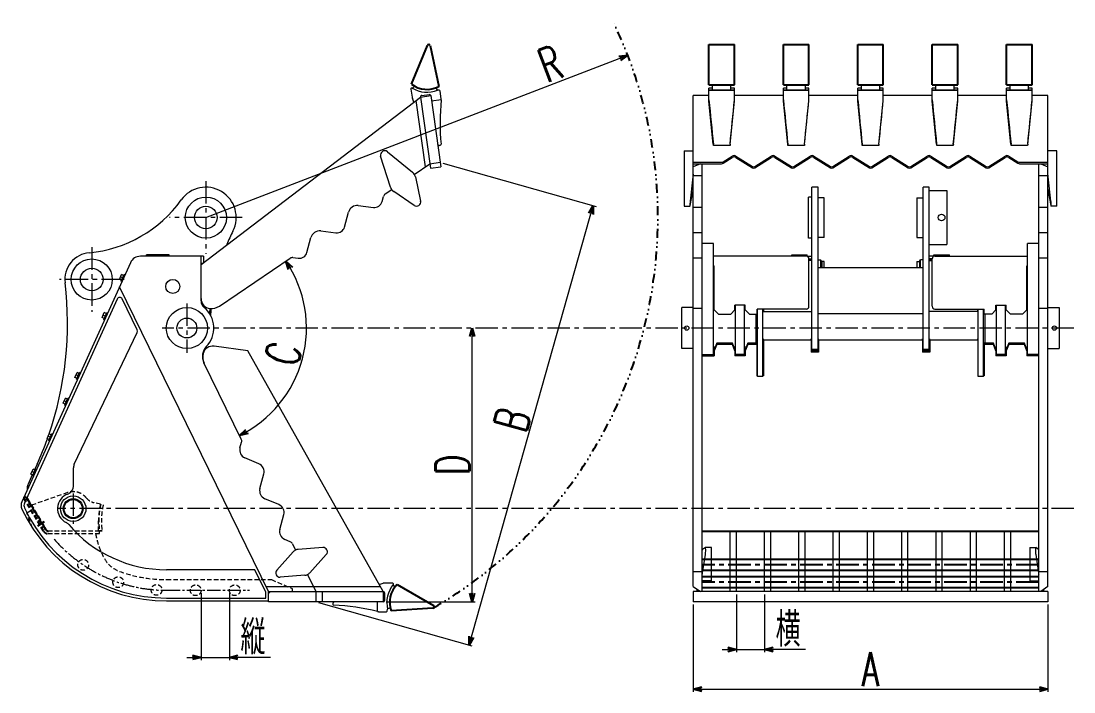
# Model space of a CAD drawing. Header units: millimetres. Extents: x -1779 to 6302, y -1157 to 1211.
# Drawn here: x 2588 to 6302, y -1157 to 1211 of the extents above; entities that cross this region are included whole.
import ezdxf

# ---------------------------------------------------------------- set-up
doc = ezdxf.new("R2010")
doc.units = ezdxf.units.MM
doc.header["$LTSCALE"] = 2.5
for name, pattern in [('CENTER', [50.8, 31.75, -6.35, 6.35, -6.35]), ('CENTER2', [28.575, 19.05, -3.175, 3.175, -3.175]), ('DASHED2', [9.525, 6.35, -3.175]), ('DIVIDE', [31.75, 12.7, -6.35, 0, -6.35, 0, -6.35])]:
    doc.linetypes.add(name, pattern=pattern)
doc.layers.add('EXCEPT', color=7, linetype='Continuous')
doc.styles.add('dcStyle0', font='txt.shx', dxfattribs={"width": 0.666667, "bigfont": 'bigfont'})
doc.dimstyles.new('dc_Ang01', dxfattribs={"dimtxt": 120, "dimasz": 30.000019, "dimexe": 10, "dimexo": 10, "dimgap": 10.000001, "dimtad": 3, "dimdec": 1, "dimdsep": 46, "dimtxsty": 'dcStyle0', "dimblk1": 'OPEN30', "dimblk2": 'OPEN30', "dimsah": 1, "dimcen": 0.09, "dimclrd": 3, "dimclre": 7, "dimclrt": 3, "dimadec": 0, "dimazin": 2, "dimtfac": 1, "dimtdec": 4, "dimtmove": 0, "dimatfit": 3, "dimfxl": 1, "dimarcsym": 1})
doc.dimstyles.new('dc_Radial05', dxfattribs={"dimtxt": 120, "dimasz": 30.000019, "dimexe": 10, "dimexo": 10, "dimgap": 10, "dimtad": 3, "dimdec": 1, "dimdsep": 46, "dimtxsty": 'dcStyle0', "dimblk1": 'OPEN30', "dimblk2": 'OPEN30', "dimsah": 1, "dimcen": 0.09, "dimclrd": 3, "dimclre": 3, "dimclrt": 3, "dimadec": 0, "dimazin": 2, "dimtfac": 1, "dimtdec": 4, "dimtmove": 0, "dimatfit": 0, "dimfxl": 1, "dimarcsym": 1})
doc.dimstyles.new('dc_Rotated', dxfattribs={"dimtxt": 120, "dimasz": 30.000019, "dimexe": 10, "dimexo": 10, "dimgap": 10, "dimtad": 3, "dimdec": 1, "dimdsep": 46, "dimtxsty": 'dcStyle0', "dimblk1": 'OPEN30', "dimblk2": 'OPEN30', "dimsah": 1, "dimcen": 0.09, "dimclrd": 3, "dimclre": 3, "dimclrt": 3, "dimadec": 0, "dimazin": 2, "dimtfac": 1, "dimtdec": 4, "dimtmove": 0, "dimatfit": 3, "dimfxl": 1, "dimarcsym": 1})
doc.dimstyles.new('dc_Rotated_F3', dxfattribs={"dimtxt": 120, "dimasz": 30.000019, "dimexe": 10, "dimexo": 10, "dimgap": 10, "dimtad": 3, "dimdec": 1, "dimdsep": 46, "dimtxsty": 'dcStyle0', "dimblk1": 'OPEN30', "dimblk2": 'OPEN30', "dimsah": 1, "dimcen": 0.09, "dimse2": 1, "dimclrd": 3, "dimclre": 3, "dimclrt": 3, "dimadec": 0, "dimazin": 2, "dimtfac": 1, "dimtdec": 4, "dimtmove": 0, "dimatfit": 3, "dimfxl": 1, "dimarcsym": 1})

# ---------------------------------------------------------------- blocks, each defined once
blk = doc.blocks.new('_Open30')
at = {"color": 0, "linetype": 'ByBlock', "lineweight": -2}
for p, q in [((-1, 0.267949), (0, 0)), ((0, 0), (-1, -0.267949)), ((0, 0), (-1, 0))]:
    blk.add_line(p, q, dxfattribs=at)
blk = doc.blocks.new('*D6')
at = {"layer": 'EXCEPT', "color": 3, "linetype": 'Continuous', "lineweight": 13}
blk.add_arc((3172.5, 127.1), 421.9, 296.0701, 34.0701, dxfattribs=at)
at = {"layer": 'EXCEPT', "color": 3, "xscale": 30.00002807615286, "yscale": 29.99989368223643}
for p, rotation in [((3522, 363.4), 122.0330090876655), ((3357.9, -251.9), 208.1071260249898)]:
    blk.add_blockref('_Open30', p, dxfattribs=dict(at, rotation=rotation))
at = {"layer": 'EXCEPT', "color": 3, "insert": (3570.5, 21), "char_height": 120, "attachment_point": 8, "rotation": 75.0701, "style": 'dcStyle0'}
blk.add_mtext('\\T1.00;C', dxfattribs=at)
blk = doc.blocks.new('*D7')
at = {"layer": 'EXCEPT', "color": 3, "linetype": 'Continuous', "lineweight": 13}
for p, q in [((4179.1, -838.9), (4179.1, 127.1)), ((3875.1, -838.9), (4189.1, -838.9))]:
    blk.add_line(p, q, dxfattribs=at)
at = {"layer": 'EXCEPT', "color": 3, "xscale": 30.00002807615286, "yscale": 29.99989368223643}
for p, rotation in [((4179.1, 127.1), 90), ((4179.1, -838.9), 270)]:
    blk.add_blockref('_Open30', p, dxfattribs=dict(at, rotation=rotation))
at = {"layer": 'EXCEPT', "color": 3, "insert": (4169.1, -355.9), "char_height": 120, "attachment_point": 8, "rotation": 90, "style": 'dcStyle0'}
blk.add_mtext('\\T1.00;D', dxfattribs=at)
blk = doc.blocks.new('*D8')
at = {"layer": 'EXCEPT', "color": 3, "linetype": 'Continuous', "lineweight": 13}
for p, q in [((4075.4, 709.4), (4615.9, 556.6)), ((4168, -991.7), (4606.3, 559.4)), ((3637.1, -841.6), (4177.7, -994.4))]:
    blk.add_line(p, q, dxfattribs=at)
at = {"layer": 'EXCEPT', "color": 3, "xscale": 30.00002807615286, "yscale": 29.99989368223643}
for p, rotation in [((4606.3, 559.4), 74.22111519368946), ((4168, -991.7), 254.2211151936895)]:
    blk.add_blockref('_Open30', p, dxfattribs=dict(at, rotation=rotation))
at = {"layer": 'EXCEPT', "color": 3, "insert": (4377.5, -213.4), "char_height": 120, "attachment_point": 8, "rotation": 74.2211, "style": 'dcStyle0'}
blk.add_mtext('\\T1.00;B', dxfattribs=at)
blk = doc.blocks.new('*D9')
at = {"layer": 'EXCEPT', "color": 3, "linetype": 'Continuous', "lineweight": 13}
blk.add_line((3239.5, 517.1), (4727.6, 1089.6), dxfattribs=at)
at = {"layer": 'EXCEPT', "color": 3, "xscale": 30.00002807615286, "yscale": 29.99989368223643, "rotation": 21.04212923598236}
blk.add_blockref('_Open30', (4727.6, 1089.6), dxfattribs=at)
at = {"layer": 'EXCEPT', "color": 3, "insert": (4510.1, 1016.6), "char_height": 120, "attachment_point": 9, "rotation": 21.0421, "style": 'dcStyle0'}
blk.add_mtext('\\T1.00;R', dxfattribs=at)
blk = doc.blocks.new('*D10')
at = {"layer": 'EXCEPT', "color": 3, "linetype": 'Continuous', "lineweight": 13}
for p, q in [((4958.8, -848.9), (4958.8, -1157.3)), ((6209.8, -848.9), (6209.8, -1157.3)), ((4958.8, -1147.3), (6209.8, -1147.3))]:
    blk.add_line(p, q, dxfattribs=at)
at = {"layer": 'EXCEPT', "color": 3, "xscale": 30.00002807615286, "yscale": 29.99989368223643}
for p, rotation in [((4958.8, -1147.3), 180), ((6209.8, -1147.3), 360)]:
    blk.add_blockref('_Open30', p, dxfattribs=dict(at, rotation=rotation))
at = {"layer": 'EXCEPT', "color": 3, "insert": (5584.3, -1137.3), "char_height": 120, "attachment_point": 8, "style": 'dcStyle0'}
blk.add_mtext('\\T1.00;A', dxfattribs=at)
blk = doc.blocks.new('DC_IMAGEDIMGROUP_1')
at = {"layer": 'EXCEPT', "color": 3, "linetype": 'Continuous', "lineweight": 13}
for p, q in [((3222.6, -808.4), (3222.6, -1045.2)), ((3322.6, -808.4), (3322.6, -1045.2)), ((3172.6, -1035.2), (3222.6, -1035.2)), ((3222.6, -1035.2), (3322.6, -1035.2)), ((3467.6, -1035.2), (3322.6, -1035.2))]:
    blk.add_line(p, q, dxfattribs=at)
at = {"layer": 'EXCEPT', "color": 3, "xscale": 30.00002807615286, "yscale": 29.99989368223643}
for p, rotation in [((3222.6, -1035.2), 360), ((3322.6, -1035.2), 180)]:
    blk.add_blockref('_Open30', p, dxfattribs=dict(at, rotation=rotation))
at = {"layer": 'EXCEPT', "color": 3, "insert": (3361.6, -1025.2), "char_height": 120, "attachment_point": 7, "style": 'dcStyle0'}
blk.add_mtext('\\T1.00;縦', dxfattribs=at)
blk = doc.blocks.new('*D12')
at = {"layer": 'EXCEPT', "color": 3, "linetype": 'Continuous', "lineweight": 13}
for p, q in [((5111.3, -812.9), (5111.3, -1017.4)), ((5210.3, -812.9), (5210.3, -1017.4)), ((5061.3, -1007.4), (5111.3, -1007.4)), ((5111.3, -1007.4), (5210.3, -1007.4)), ((5355.3, -1007.4), (5210.3, -1007.4))]:
    blk.add_line(p, q, dxfattribs=at)
at = {"layer": 'EXCEPT', "color": 3, "xscale": 30.00002807615286, "yscale": 29.99989368223643}
for p, rotation in [((5111.3, -1007.4), 360), ((5210.3, -1007.4), 180)]:
    blk.add_blockref('_Open30', p, dxfattribs=dict(at, rotation=rotation))
at = {"layer": 'EXCEPT', "color": 3, "insert": (5249.3, -997.4), "char_height": 120, "attachment_point": 7, "style": 'dcStyle0'}
blk.add_mtext('\\T1.00;横', dxfattribs=at)

msp = doc.modelspace()

# ---------------------------------------------------------------- linework, layer by layer
at = {"layer": 'EXCEPT', "color": 3, "linetype": 'Continuous', "lineweight": 25}
for p, q in [((3965.37, 987.52), (4020.76, 1124.72)), ((4030.29, 1123.89), (4060.95, 979.46)), ((5014.34, 1127.85), (5104.34, 1127.85)), ((5014.34, 986.03), (5014.34, 1127.85)), ((5104.34, 986.03), (5104.34, 1127.85)), ((5276.84, 1127.85), (5366.84, 1127.85)), ((5276.84, 986.03), (5276.84, 1127.85)), ((5366.84, 986.03), (5366.84, 1127.85)), ((5539.34, 1127.85), (5629.34, 1127.85)), ((5539.34, 986.03), (5539.34, 1127.85)), ((5629.34, 986.03), (5629.34, 1127.85)), ((5801.84, 1127.85), (5891.84, 1127.85)), ((5801.84, 986.03), (5801.84, 1127.85)), ((5891.84, 986.03), (5891.84, 1127.85)), ((6064.34, 1127.85), (6154.34, 1127.85)), ((6064.34, 986.03), (6064.34, 1127.85)), ((6154.34, 986.03), (6154.34, 1127.85)), ((5014.34, 986.03), (5104.34, 986.03)), ((5276.84, 986.03), (5366.84, 986.03)), ((5539.34, 986.03), (5629.34, 986.03)), ((5801.84, 986.03), (5891.84, 986.03)), ((6064.34, 986.03), (6154.34, 986.03)), ((4990.84, -589.52), (6177.84, -589.52)), ((6177.84, -689.56), (4990.84, -689.56)), ((4990.84, -727.56), (6177.84, -727.56)), ((3914.22, -777.83), (4042.37, -851.78)), ((6177.84, -751.01), (4990.84, -751.01)), ((4990.84, -789.01), (6177.84, -789.01)), ((4040.22, -861.1), (3892.93, -871.36))]:
    msp.add_line(p, q, dxfattribs=at)
at = {"layer": 'EXCEPT', "color": 3, "linetype": 'Continuous', "lineweight": 18}
for p, q in [((3962.78, 970.71), (3966.78, 942.2)), ((3967.51, 973.99), (3966, 974.12)), ((3973.86, 981.84), (3972.57, 978.64)), ((4052.26, 972.27), (4051.62, 975.28)), ((4063.07, 966.09), (4056.87, 966.6)), ((5014.34, 927.84), (5014.34, 974.13)), ((5026.84, 974.13), (5014.34, 974.13)), ((5026.84, 973.99), (5014.34, 973.99)), ((5014.34, 966.6), (5104.34, 966.6)), ((5104.34, 966.09), (5014.34, 966.09)), ((5026.84, 966.6), (5026.84, 986.03)), ((5091.84, 966.6), (5091.84, 986.03)), ((5104.34, 974.13), (5091.84, 974.13)), ((5104.34, 973.99), (5091.84, 973.99)), ((5104.34, 927.84), (5104.34, 974.13)), ((5276.84, 927.84), (5276.84, 974.13)), ((5289.34, 974.13), (5276.84, 974.13)), ((5289.34, 973.99), (5276.84, 973.99)), ((5276.84, 966.6), (5366.84, 966.6)), ((5366.84, 966.09), (5276.84, 966.09)), ((5289.34, 966.6), (5289.34, 986.03)), ((5354.34, 966.6), (5354.34, 986.03)), ((5366.84, 974.13), (5354.34, 974.13)), ((5366.84, 973.99), (5354.34, 973.99)), ((5366.84, 927.84), (5366.84, 974.13)), ((5539.34, 927.84), (5539.34, 974.13)), ((5551.84, 974.13), (5539.34, 974.13)), ((5551.84, 973.99), (5539.34, 973.99)), ((5539.34, 966.6), (5629.34, 966.6)), ((5629.34, 966.09), (5539.34, 966.09)), ((5551.84, 966.6), (5551.84, 986.03)), ((5616.84, 966.6), (5616.84, 986.03)), ((5629.34, 974.13), (5616.84, 974.13)), ((5629.34, 973.99), (5616.84, 973.99)), ((5629.34, 927.84), (5629.34, 974.13)), ((5801.84, 927.84), (5801.84, 974.13)), ((5814.34, 974.13), (5801.84, 974.13)), ((5814.34, 973.99), (5801.84, 973.99)), ((5801.84, 966.6), (5891.84, 966.6)), ((5891.84, 966.09), (5801.84, 966.09)), ((5814.34, 966.6), (5814.34, 986.03)), ((5879.34, 966.6), (5879.34, 986.03)), ((5891.84, 974.13), (5879.34, 974.13)), ((5891.84, 973.99), (5879.34, 973.99)), ((5891.84, 927.84), (5891.84, 974.13)), ((6064.34, 927.84), (6064.34, 974.13)), ((6076.84, 974.13), (6064.34, 974.13)), ((6076.84, 973.99), (6064.34, 973.99)), ((6064.34, 966.6), (6154.34, 966.6)), ((6154.34, 966.09), (6064.34, 966.09)), ((6076.84, 966.6), (6076.84, 986.03)), ((6141.84, 966.6), (6141.84, 986.03)), ((6154.34, 974.13), (6141.84, 974.13)), ((6154.34, 973.99), (6141.84, 973.99)), ((6154.34, 927.84), (6154.34, 974.13)), ((3222.5, 351.03), (3997.05, 942.4)), ((4013.98, 696.17), (3981.09, 930.21)), ((3997.05, 942.4), (4032.7, 947.41)), ((3997.05, 942.4), (4032.34, 691.33)), ((4001.31, 948.04), (4027.05, 951.66)), ((4032.7, 947.41), (4067.99, 696.34)), ((4069.68, 932.65), (4035.45, 927.84)), ((4069.61, 936.27), (4065.78, 963.52)), ((4958.84, -785.42), (4958.84, 947.41)), ((5014.34, 947.41), (4958.84, 947.41)), ((5276.84, 947.41), (5104.34, 947.41)), ((5539.34, 947.41), (5366.84, 947.41)), ((5801.84, 947.41), (5629.34, 947.41)), ((6064.34, 947.41), (5891.84, 947.41)), ((6209.84, 947.41), (6154.34, 947.41)), ((6209.84, -785.42), (6209.84, 947.41)), ((5029.64, 776.09), (5014.34, 927.84)), ((5089.04, 776.09), (5104.34, 927.84)), ((5292.14, 776.09), (5276.84, 927.84)), ((5351.54, 776.09), (5366.84, 927.84)), ((5554.64, 776.09), (5539.34, 927.84)), ((5614.04, 776.09), (5629.34, 927.84)), ((5817.14, 776.09), (5801.84, 927.84)), ((5876.54, 776.09), (5891.84, 927.84)), ((6079.64, 776.09), (6064.34, 927.84)), ((6139.04, 776.09), (6154.34, 927.84)), ((3879.94, 749.53), (3968.21, 677.28)), ((4056.78, 776.09), (4062.42, 771.84)), ((4062.42, 771.84), (4066.51, 772.41)), ((4926.84, 752.92), (4926.84, 557.25)), ((4926.84, 752.92), (4958.84, 752.92)), ((5029.64, 776.09), (5030.13, 771.84)), ((5030.13, 771.84), (5030.13, 772.41)), ((5088.55, 771.84), (5030.13, 771.84)), ((5089.04, 776.09), (5088.55, 771.84)), ((5088.55, 771.84), (5088.55, 772.41)), ((5292.14, 776.09), (5292.63, 771.84)), ((5292.63, 771.84), (5292.63, 772.41)), ((5351.05, 771.84), (5292.63, 771.84)), ((5351.54, 776.09), (5351.05, 771.84)), ((5351.05, 771.84), (5351.05, 772.41)), ((5554.64, 776.09), (5555.13, 771.84)), ((5555.13, 771.84), (5555.13, 772.41)), ((5613.55, 771.84), (5555.13, 771.84)), ((5614.04, 776.09), (5613.55, 771.84)), ((5613.55, 771.84), (5613.55, 772.41)), ((5817.14, 776.09), (5817.63, 771.84)), ((5817.63, 771.84), (5817.63, 772.41)), ((5876.05, 771.84), (5817.63, 771.84)), ((5876.54, 776.09), (5876.05, 771.84)), ((5876.05, 771.84), (5876.05, 772.41)), ((6079.64, 776.09), (6080.13, 771.84)), ((6080.13, 771.84), (6080.13, 772.41)), ((6138.55, 771.84), (6080.13, 771.84)), ((6139.04, 776.09), (6138.55, 771.84)), ((6138.55, 771.84), (6138.55, 772.41)), ((6241.84, 752.92), (6209.84, 752.92)), ((6241.84, 557.25), (6241.84, 752.92)), ((3890.32, 624.6), (3856.13, 733.42)), ((3974.66, 669.58), (4030.12, 707.08)), ((4030.12, 707.08), (4065.77, 712.09)), ((4958.84, 712.09), (5058.9, 712.09)), ((4983.84, 707.08), (4958.84, 696.17)), ((4958.84, 707.08), (5058.9, 707.08)), ((4990.84, -802.92), (4990.84, 707.08)), ((5064.25, 713.63), (5096.67, 733.95)), ((5064.25, 708.62), (5096.67, 728.94)), ((5109.51, 733.95), (5167.56, 697.56)), ((5109.51, 728.94), (5167.56, 692.55)), ((5176.12, 697.56), (5234.17, 733.95)), ((5176.12, 692.55), (5234.17, 728.94)), ((5247.01, 733.95), (5305.06, 697.56)), ((5247.01, 728.94), (5305.06, 692.55)), ((5313.62, 697.56), (5371.67, 733.95)), ((5313.62, 692.55), (5371.67, 728.94)), ((5384.51, 733.95), (5442.56, 697.56)), ((5384.51, 728.94), (5442.56, 692.55)), ((5451.12, 697.56), (5509.17, 733.95)), ((5451.12, 692.55), (5509.17, 728.94)), ((5522.01, 733.95), (5580.06, 697.56)), ((5522.01, 728.94), (5580.06, 692.55)), ((5588.62, 697.56), (5646.67, 733.95)), ((5588.62, 692.55), (5646.67, 728.94)), ((5659.51, 733.95), (5717.56, 697.56)), ((5659.51, 728.94), (5717.56, 692.55)), ((5726.12, 697.56), (5784.17, 733.95)), ((5726.12, 692.55), (5784.17, 728.94)), ((5797.01, 733.95), (5855.06, 697.56)), ((5797.01, 728.94), (5855.06, 692.55)), ((5863.62, 697.56), (5921.67, 733.95)), ((5863.62, 692.55), (5921.67, 728.94)), ((5934.51, 733.95), (5992.56, 697.56)), ((5934.51, 728.94), (5992.56, 692.55)), ((6001.12, 697.56), (6059.17, 733.95)), ((6001.12, 692.55), (6059.17, 728.94)), ((6072.01, 733.95), (6104.43, 713.63)), ((6072.01, 728.94), (6104.43, 708.62)), ((6109.78, 712.09), (6209.84, 712.09)), ((6109.78, 707.08), (6209.84, 707.08)), ((6177.84, -802.92), (6177.84, 707.08)), ((6184.84, 707.08), (6209.84, 696.17)), ((4032.34, 691.32), (4067.99, 696.33)), ((3978.51, 660.48), (3997.13, 575.46)), ((4957.68, 660.48), (4947.97, 575.46)), ((4990.84, 664.21), (4958.84, 664.21)), ((6209.84, 664.21), (6177.84, 664.21)), ((6220.71, 575.46), (6211, 660.48)), ((3872.17, 600.26), (3895.06, 615.74)), ((3974.05, 559.84), (3902.07, 608.78)), ((4947.97, 559.84), (4957.68, 608.78)), ((5399.09, 624.08), (5377.09, 624.08)), ((5377.09, 47.25), (5377.09, 624.07)), ((5399.09, 47.25), (5399.09, 624.07)), ((5791.59, 624.08), (5769.59, 624.08)), ((5769.59, 47.25), (5769.59, 624.07)), ((5791.59, 47.25), (5791.59, 624.07)), ((5791.59, 612.08), (5853.59, 612.08)), ((5853.59, 612.08), (5853.59, 422.08)), ((6211, 608.78), (6220.71, 559.84)), ((3777.3, 559.23), (3830.76, 552.77)), ((3861.17, 573.33), (3866.08, 591.71)), ((4926.84, 557.25), (4947.15, 557.25)), ((5365.09, 444.58), (5365.09, 589.58)), ((5377.09, 589.58), (5365.09, 589.58)), ((5421.09, 587.08), (5399.09, 587.08)), ((5421.09, 447.08), (5421.09, 587.08)), ((5747.59, 587.08), (5747.59, 447.08)), ((5747.59, 587.08), (5769.59, 587.08)), ((6241.84, 557.25), (6221.53, 557.25)), ((3728.63, 483.7), (3742.54, 535.73)), ((4990.84, 552.56), (4958.84, 552.56)), ((6209.84, 552.56), (6177.84, 552.56)), ((3596.1, 394.07), (3610, 446.09)), ((3644.76, 469.6), (3698.22, 463.13)), ((4990.84, 462.93), (4958.84, 462.93)), ((5421.09, 447.08), (5399.09, 447.08)), ((5747.59, 447.08), (5769.59, 447.08)), ((6209.84, 462.93), (6177.84, 462.93)), ((5030.84, 425.59), (4990.84, 425.59)), ((5030.84, 33.85), (5030.84, 425.59)), ((5377.09, 444.58), (5365.09, 444.58)), ((5791.59, 422.08), (5853.59, 422.08)), ((6177.84, 425.59), (6137.84, 425.59)), ((6137.84, 33.85), (6137.84, 425.59)), ((3222.5, 380.55), (3008.79, 380.55)), ((3029.79, 380.55), (3029.79, 385.55)), ((3109.79, 385.55), (3029.79, 385.55)), ((3109.79, 380.55), (3109.79, 385.55)), ((3222.5, 223.13), (3222.5, 381.08)), ((3231.5, 381.08), (3222.5, 381.08)), ((3231.5, 381.08), (3231.5, 357.91)), ((3287, 204.52), (3536.6, 373.32)), ((3546.8, 375.78), (3565.68, 373.5)), ((4990.84, 373.3), (4958.84, 373.3)), ((5357.09, 381.08), (5030.84, 381.08)), ((5306.09, 381.08), (5306.09, 385.55)), ((5306.09, 385.55), (5361.09, 385.55)), ((5360.15, 380.55), (5377.09, 380.55)), ((5361.09, 380.55), (5361.09, 385.55)), ((5367.09, 371.55), (5377.09, 371.55)), ((5808.53, 380.55), (5791.59, 380.55)), ((5801.59, 371.55), (5791.59, 371.55)), ((5807.59, 380.55), (5807.59, 385.55)), ((5807.59, 385.55), (5862.59, 385.55)), ((5811.59, 381.08), (6137.84, 381.08)), ((5862.59, 381.08), (5862.59, 385.55)), ((6209.84, 373.3), (6177.84, 373.3)), ((2973.28, 357.66), (2590.21, -486.43)), ((3222.5, 356.08), (3229.11, 356.08)), ((3231.5, 358.75), (3232.6, 358.75)), ((5030.84, 346.08), (5032.84, 346.08)), ((5032.84, 191.08), (5032.84, 346.08)), ((5367.09, 204.08), (5367.09, 371.08)), ((5377.09, 370.75), (5367.09, 370.75)), ((5377.09, 365.75), (5367.09, 365.75)), ((5399.09, 368.35), (5408.09, 368.35)), ((5769.59, 340.16), (5399.09, 340.16)), ((5408.09, 368.35), (5408.09, 340.16)), ((5412.09, 362.35), (5408.09, 368.35)), ((5412.09, 362.35), (5412.09, 340.16)), ((5421.09, 362.35), (5412.09, 362.35)), ((5421.09, 340.16), (5421.09, 362.35)), ((5747.59, 362.35), (5747.59, 340.16)), ((5747.59, 362.35), (5756.59, 362.35)), ((5756.59, 362.35), (5760.59, 368.35)), ((5756.59, 362.35), (5756.59, 340.16)), ((5760.59, 340.16), (5760.59, 368.35)), ((5769.59, 368.35), (5760.59, 368.35)), ((5791.59, 370.75), (5801.59, 370.75)), ((5791.59, 365.75), (5801.59, 365.75)), ((5801.59, 204.08), (5801.59, 371.08)), ((6137.84, 346.08), (6135.84, 346.08)), ((6135.84, 191.08), (6135.84, 346.08)), ((2934.36, 299), (2942.21, 316.31)), ((2941.64, 295.7), (2934.36, 299)), ((2945.57, 304.35), (2938.28, 307.66)), ((2940.2, 292.51), (2950.94, 316.19)), ((2949.49, 313), (2942.21, 316.31)), ((2953.85, 314.87), (2950.94, 316.19)), ((3460.58, -802.92), (2934.54, 272.3)), ((2943.11, 291.19), (2940.2, 292.51)), ((2926.11, 229.53), (2599.32, -490.56)), ((2997.63, 120.58), (2944.2, 229.79)), ((4918.84, 54.58), (4918.84, 199.58)), ((4958.84, 199.58), (4918.84, 199.58)), ((4990.84, 195.94), (4958.84, 195.94)), ((5032.84, 194.58), (5030.84, 194.58)), ((5032.84, 191.08), (5047.84, 176.08)), ((5090.84, 176.08), (5105.84, 191.08)), ((5105.84, 191.08), (5105.84, 207.58)), ((5141.84, 207.58), (5105.84, 207.58)), ((5107.84, 194.58), (5105.84, 194.58)), ((5107.84, 33.85), (5107.84, 207.58)), ((5139.84, 33.85), (5139.84, 207.58)), ((5141.84, 194.58), (5139.84, 194.58)), ((5141.84, 191.08), (5141.84, 207.58)), ((5141.84, 191.08), (5156.84, 176.08)), ((5184.09, 176.08), (5184.09, 194.08)), ((5357.09, 194.08), (5184.09, 194.08)), ((5185.34, -43.63), (5185.34, 194.08)), ((5204.34, -43.63), (5204.34, 194.08)), ((5207.09, 194.08), (5207.09, 185.75)), ((5207.09, 185.75), (5377.09, 185.75)), ((5961.59, 185.75), (5791.59, 185.75)), ((5811.59, 194.08), (5984.59, 194.08)), ((5961.59, 194.08), (5961.59, 185.75)), ((5964.34, -43.63), (5964.34, 194.08)), ((5983.34, -43.63), (5983.34, 194.08)), ((5984.59, 176.08), (5984.59, 194.08)), ((6011.84, 176.08), (6026.84, 191.08)), ((6026.84, 207.58), (6062.84, 207.58)), ((6026.84, 191.08), (6026.84, 207.58)), ((6026.84, 194.58), (6028.84, 194.58)), ((6028.84, 33.85), (6028.84, 207.58)), ((6060.84, 33.85), (6060.84, 207.58)), ((6060.84, 194.58), (6062.84, 194.58)), ((6062.84, 191.08), (6062.84, 207.58)), ((6062.84, 191.08), (6077.84, 176.08)), ((6120.84, 176.08), (6135.84, 191.08)), ((6135.84, 194.58), (6137.84, 194.58)), ((6209.84, 195.94), (6177.84, 195.94)), ((6209.84, 199.58), (6249.84, 199.58)), ((6249.84, 199.58), (6249.84, 54.58)), ((2873.16, 164.15), (2881.01, 181.45)), ((2880.44, 160.84), (2873.16, 164.15)), ((2884.37, 169.49), (2877.08, 172.8)), ((2879, 157.66), (2889.74, 181.33)), ((2881.91, 156.33), (2879, 157.66)), ((2888.29, 178.14), (2881.01, 181.45)), ((2892.65, 180.01), (2889.74, 181.33)), ((5047.84, 176.08), (5090.84, 176.08)), ((5156.84, 176.08), (5184.09, 176.08)), ((5180.84, 74.06), (5180.84, 176.08)), ((5769.59, 177.09), (5399.09, 177.09)), ((6011.84, 176.08), (5984.59, 176.08)), ((5987.84, 176.08), (5987.84, 74.06)), ((6120.84, 176.08), (6077.84, 176.08)), ((2775.43, -352.93), (2997.67, 111.87)), ((5206.34, 84.23), (5206.34, 89.14)), ((5206.34, 84.23), (5206.34, -41.43)), ((5375.09, 84.23), (5206.34, 84.23)), ((5375.09, 84.23), (5375.09, 89.14)), ((5375.09, 84.23), (5375.09, 42.34)), ((5401.09, 84.23), (5401.09, 89.14)), ((5401.09, 84.23), (5401.09, 42.34)), ((5767.59, 84.23), (5401.09, 84.23)), ((5767.59, 84.23), (5767.59, 89.14)), ((5767.59, 84.23), (5767.59, 42.34)), ((5793.59, 84.23), (5793.59, 89.14)), ((5962.34, 84.23), (5793.59, 84.23)), ((5793.59, 84.23), (5793.59, 42.34)), ((5962.34, 84.23), (5962.34, 89.14)), ((5962.34, 84.23), (5962.34, -41.43)), ((3387.31, 46.4), (3268.46, 63.1)), ((3865.12, -802.92), (3387.31, 46.4)), ((4958.84, 54.58), (4918.84, 54.58)), ((5036.08, 59.58), (5030.84, 59.58)), ((5031.84, 59.58), (5031.84, 33.85)), ((5041.84, 74.06), (5032.84, 51.44)), ((5041.84, 69.15), (5032.84, 46.53)), ((5032.84, 46.53), (5032.84, 51.44)), ((5032.84, 46.53), (5032.84, 28.94)), ((5041.84, 69.15), (5041.84, 74.06)), ((5096.84, 74.06), (5041.84, 74.06)), ((5096.84, 69.15), (5041.84, 69.15)), ((5096.84, 69.15), (5096.84, 74.06)), ((5105.84, 51.44), (5096.84, 74.06)), ((5105.84, 46.53), (5096.84, 69.15)), ((5107.84, 59.58), (5102.6, 59.58)), ((5105.84, 46.53), (5105.84, 51.44)), ((5105.84, 46.53), (5105.84, 28.94)), ((5106.84, 59.58), (5106.84, 33.85)), ((5145.08, 59.58), (5139.84, 59.58)), ((5141.96, 51.75), (5139.84, 51.75)), ((5150.84, 74.06), (5141.84, 51.44)), ((5150.84, 69.15), (5141.84, 46.53)), ((5141.84, 46.53), (5141.84, 51.44)), ((5141.84, 46.53), (5141.84, 28.94)), ((5150.84, 69.15), (5150.84, 74.06)), ((5183.34, 74.06), (5150.84, 74.06)), ((5183.34, 69.15), (5150.84, 69.15)), ((5183.34, 69.15), (5183.34, 74.06)), ((5183.34, 69.15), (5183.34, -41.43)), ((5206.34, 57.18), (5204.34, 57.18)), ((5377.09, 57.18), (5375.09, 57.18)), ((5401.09, 47.25), (5375.09, 47.25)), ((5401.09, 42.34), (5375.09, 42.34)), ((5399.09, 51.11), (5377.09, 51.11)), ((5401.09, 57.18), (5399.09, 57.18)), ((5769.59, 57.18), (5767.59, 57.18)), ((5793.59, 47.25), (5767.59, 47.25)), ((5793.59, 42.34), (5767.59, 42.34)), ((5791.59, 51.11), (5769.59, 51.11)), ((5793.59, 57.18), (5791.59, 57.18)), ((5964.34, 57.18), (5962.34, 57.18)), ((6017.84, 74.06), (5985.34, 74.06)), ((5985.34, 69.15), (5985.34, 74.06)), ((6017.84, 69.15), (5985.34, 69.15)), ((5985.34, 69.15), (5985.34, -41.43)), ((6026.84, 51.44), (6017.84, 74.06)), ((6017.84, 69.15), (6017.84, 74.06)), ((6026.84, 46.53), (6017.84, 69.15)), ((6023.6, 59.58), (6028.84, 59.58)), ((6026.72, 51.75), (6028.84, 51.75)), ((6026.84, 46.53), (6026.84, 51.44)), ((6026.84, 46.53), (6026.84, 28.94)), ((6060.84, 59.58), (6066.08, 59.58)), ((6071.84, 74.06), (6062.84, 51.44)), ((6071.84, 69.15), (6062.84, 46.53)), ((6062.84, 46.53), (6062.84, 51.44)), ((6062.84, 46.53), (6062.84, 28.94)), ((6126.84, 74.06), (6071.84, 74.06)), ((6071.84, 69.15), (6071.84, 74.06)), ((6126.84, 69.15), (6071.84, 69.15)), ((6126.84, 69.15), (6126.84, 74.06)), ((6135.84, 51.44), (6126.84, 74.06)), ((6135.84, 46.53), (6126.84, 69.15)), ((6132.6, 59.58), (6137.84, 59.58)), ((6135.84, 46.53), (6135.84, 51.44)), ((6135.84, 46.53), (6135.84, 28.94)), ((6209.84, 54.58), (6249.84, 54.58)), ((3364.32, -265.01), (3232.31, 4.82)), ((4990.84, 33.85), (5032.84, 33.85)), ((4990.84, 28.94), (5032.84, 28.94)), ((5141.84, 33.85), (5105.84, 33.85)), ((5141.84, 28.94), (5105.84, 28.94)), ((6062.84, 33.85), (6026.84, 33.85)), ((6062.84, 28.94), (6026.84, 28.94)), ((6177.84, 33.85), (6135.84, 33.85)), ((6177.84, 28.94), (6135.84, 28.94)), ((2777.32, -47.03), (2785.17, -29.73)), ((2783.16, -53.52), (2793.9, -29.85)), ((2792.46, -33.03), (2785.17, -29.73)), ((2796.82, -31.17), (2793.9, -29.85)), ((5185.34, -36.52), (5183.34, -36.52)), ((5206.34, -36.52), (5204.34, -36.52)), ((5964.34, -36.52), (5962.34, -36.52)), ((5985.34, -36.52), (5983.34, -36.52)), ((2784.61, -50.34), (2777.32, -47.03)), ((2788.53, -41.68), (2781.25, -38.38)), ((2786.07, -54.85), (2783.16, -53.52)), ((5185.34, -41.43), (5183.34, -41.43)), ((5204.34, -43.63), (5185.34, -43.63)), ((5206.34, -41.43), (5204.34, -41.43)), ((5964.34, -41.43), (5962.34, -41.43)), ((5983.34, -43.63), (5964.34, -43.63)), ((5985.34, -41.43), (5983.34, -41.43)), ((2736, -138.09), (2743.85, -120.79)), ((2743.28, -141.4), (2736, -138.09)), ((2747.21, -132.75), (2739.92, -129.44)), ((2741.83, -144.58), (2752.58, -120.91)), ((2744.75, -145.91), (2741.83, -144.58)), ((2751.13, -124.1), (2743.85, -120.79)), ((2755.49, -122.23), (2752.58, -120.91)), ((2679.17, -263.3), (2687.03, -246)), ((2690.38, -257.96), (2683.1, -254.65)), ((2685.01, -269.79), (2695.76, -246.12)), ((2694.31, -249.31), (2687.03, -246)), ((2698.67, -247.44), (2695.76, -246.12)), ((2686.46, -266.61), (2679.17, -263.3)), ((2687.93, -271.12), (2685.01, -269.79)), ((3359.87, -296.06), (3365.35, -275.46)), ((3426.74, -352.41), (3377.15, -331.4)), ((2622.35, -388.51), (2630.2, -371.21)), ((2628.19, -395), (2638.93, -371.33)), ((2637.49, -374.51), (2630.2, -371.21)), ((2644.08, -353.21), (2634.94, -373.36)), ((2641.85, -372.65), (2638.93, -371.33)), ((2772.5, -430.43), (2772.5, -365.87)), ((2627.09, -390.66), (2612.11, -423.67)), ((2629.64, -391.82), (2622.35, -388.51)), ((2633.56, -383.17), (2626.28, -379.86)), ((2631.1, -396.33), (2628.19, -395)), ((3430.18, -439.78), (3444.02, -387.74)), ((2609.43, -436.06), (2609.43, -444.09)), ((3497.05, -496.13), (3447.47, -475.12)), ((3500.5, -583.5), (3514.34, -531.46)), ((3537.42, -627.16), (3517.78, -618.84)), ((3489.5, -726.9), (3547.98, -662.43)), ((3545.04, -634.38), (3555.76, -656.29)), ((3652.17, -647.31), (3565.39, -653.92)), ((5001.71, -647.31), (4992, -653.92)), ((5001.83, -647.27), (5001.71, -647.31)), ((5022.84, -647.27), (5001.83, -647.27)), ((5022.84, -765.16), (5022.84, -647.27)), ((6145.84, -647.27), (6166.85, -647.27)), ((6145.84, -647.27), (6145.84, -765.16)), ((6166.97, -647.31), (6166.85, -647.27)), ((6176.68, -653.92), (6166.97, -647.31)), ((3605.94, -736.81), (3664.42, -672.34)), ((4992, -736.81), (5001.71, -672.34)), ((6166.97, -672.34), (6176.68, -736.81)), ((3411.78, -725.92), (3100.92, -725.92)), ((3450.58, -805.24), (3411.78, -725.92)), ((4990.84, -732.75), (4958.84, -732.75)), ((6209.84, -732.75), (6177.84, -732.75)), ((3588.53, -745.33), (3501.74, -751.93)), ((3598.16, -742.95), (3627.5, -802.92)), ((3897.93, -772.92), (3869.15, -772.92)), ((3900.53, -778.06), (3900.86, -776.58)), ((5022.84, -765.16), (4990.84, -765.16)), ((6145.84, -765.16), (6177.84, -765.16)), ((3450.58, -825.92), (3450.58, -805.24)), ((3452.02, -785.42), (3618.93, -785.42)), ((3452.02, -785.42), (3855.28, -785.42)), ((3460.58, -802.92), (3649.42, -802.92)), ((3460.58, -838.92), (3460.58, -802.92)), ((3467.58, -802.92), (3460.58, -809.92)), ((3460.58, -802.92), (3865.12, -802.92)), ((3627.5, -802.92), (3627.5, -838.92)), ((3627.5, -802.92), (3627.5, -838.92)), ((3649.43, -802.92), (3649.43, -838.92)), ((3865.12, -802.92), (3865.12, -838.92)), ((3870.12, -807.92), (3870.12, -833.92)), ((3907.41, -785.45), (3904.43, -783.72)), ((4958.84, -785.42), (4983.84, -802.92)), ((6209.84, -802.92), (4958.84, -802.92)), ((4958.84, -802.92), (4958.84, -838.92)), ((4972.84, -802.92), (4972.84, -795.22)), ((4981.84, -802.92), (4981.84, -801.52)), ((6209.84, -785.42), (6184.84, -802.92)), ((6186.84, -802.92), (6186.84, -801.52)), ((6195.84, -802.92), (6195.84, -795.22)), ((6209.84, -802.92), (6209.84, -838.92)), ((3100.92, -825.92), (3450.58, -825.92)), ((3100.92, -835.92), (3460.58, -835.92)), ((3649.42, -838.92), (3460.58, -838.92)), ((3865.12, -838.92), (3460.58, -838.92)), ((3692.12, -838.92), (3687.12, -843.92)), ((3687.12, -843.92), (3687.12, -848.05)), ((3845.36, -873.48), (3845.36, -838.92)), ((6209.84, -838.92), (4958.84, -838.92)), ((3848.95, -873.92), (3876.47, -873.92)), ((3879.4, -871.6), (3880.77, -865.53)), ((3887.02, -861.75), (3890.09, -861.53))]:
    msp.add_line(p, q, dxfattribs=at)
at = {"layer": 'EXCEPT', "color": 4, "linetype": 'CENTER', "lineweight": 13}
for p, q in [((3239.5, 645.48), (3239.5, 388.68)), ((3367.9, 517.08), (3111.1, 517.08)), ((2836.95, 412.35), (2836.95, 184.35)), ((2950.95, 298.35), (2722.95, 298.35)), ((3172.5, 214.08), (3172.5, 40.08)), ((2771.4, -456.37), (2771.4, -564.37))]:
    msp.add_line(p, q, dxfattribs=at)
at = {"layer": 'EXCEPT', "color": 3, "linetype": 'CENTER', "lineweight": 13}
for p, q in [((6301.81, 127.08), (3085.5, 127.08)), ((6301.81, -510.37), (2717.4, -510.37))]:
    msp.add_line(p, q, dxfattribs=at)
at = {"layer": 'EXCEPT', "color": 4, "linetype": 'DASHED2', "lineweight": 25}
for p, q in [((2596.48, -472.63), (2604.19, -467.99)), ((2596.48, -472.63), (2666.82, -589.69)), ((2674.54, -585.06), (2604.19, -467.99)), ((2609.43, -474.76), (2675.41, -584.57)), ((2654.15, -551.13), (2646.44, -555.77)), ((2667.54, -573.42), (2659.83, -578.06)), ((2873.49, -588.25), (2864.58, -589.52))]:
    msp.add_line(p, q, dxfattribs=at)
at = {"layer": 'EXCEPT', "color": 4, "linetype": 'DASHED2', "lineweight": 18}
for p, q in [((2751.68, -453.7), (2623.56, -498.29)), ((2867.66, -494.43), (2845.13, -489.23)), ((2861, -589.42), (2861, -552.92)), ((2864.58, -589.42), (2682.25, -589.42)), ((2864.58, -598.42), (2864.58, -589.42)), ((2682.25, -598.42), (2864.58, -598.42))]:
    msp.add_line(p, q, dxfattribs=at)
at = {"layer": 'EXCEPT', "color": 4, "linetype": 'DASHED2', "lineweight": 13}
for p, q in [((2608.31, -525.39), (2622.91, -516.61)), ((2627.78, -578.9), (2608.31, -525.39)), ((3100.92, -760.92), (3470.58, -760.92)), ((3470.58, -760.92), (3545.58, -792.92)), ((3545.58, -802.92), (3545.58, -792.92))]:
    msp.add_line(p, q, dxfattribs=at)
at = {"layer": 'EXCEPT', "color": 4, "linetype": 'CENTER', "lineweight": 25}
for p, q in [((2669.4, -557.14), (2645.36, -571.58)), ((6177.84, -708.56), (4990.84, -708.56)), ((6177.84, -770.01), (4990.84, -770.01))]:
    msp.add_line(p, q, dxfattribs=at)
at = {"layer": 'EXCEPT', "color": 3, "linetype": 'Continuous', "lineweight": 13}
for p, q in [((5089.34, -802.92), (5089.34, -589.52)), ((5111.34, -802.92), (5111.34, -589.52)), ((5210.34, -802.92), (5210.34, -589.52)), ((5232.34, -802.92), (5232.34, -589.52)), ((5331.34, -802.92), (5331.34, -589.52)), ((5353.34, -802.92), (5353.34, -589.52)), ((5452.34, -802.92), (5452.34, -589.52)), ((5474.34, -802.92), (5474.34, -589.52)), ((5573.34, -802.92), (5573.34, -589.52)), ((5595.34, -802.92), (5595.34, -589.52)), ((5694.34, -802.92), (5694.34, -589.52)), ((5716.34, -802.92), (5716.34, -589.52)), ((5815.34, -802.92), (5815.34, -589.52)), ((5837.34, -802.92), (5837.34, -589.52)), ((5936.34, -802.92), (5936.34, -589.52)), ((5958.34, -802.92), (5958.34, -589.52)), ((6057.34, -802.92), (6057.34, -589.52)), ((6079.34, -802.92), (6079.34, -589.52))]:
    msp.add_line(p, q, dxfattribs=at)
at = {"layer": 'EXCEPT', "color": 4, "linetype": 'CENTER2', "lineweight": 13}
msp.add_line((3100.92, -798.42), (3393.12, -798.42), dxfattribs=at)
at = {"layer": 'EXCEPT', "color": 3, "linetype": 'Continuous', "lineweight": 18}
for centre, radius in [((3239.5, 517.08), 72.5), ((3239.5, 517.08), 40), ((5835.09, 517.08), 11.75), ((2836.95, 298.35), 72.5), ((2836.95, 298.35), 40), ((3122.81, 273.9), 25), ((3172.5, 127.08), 72.5), ((3172.5, 127.08), 35), ((4935.84, 127.08), 7.5), ((6232.84, 127.08), 7.5), ((2771.4, -510.37), 45), ((2771.4, -510.37), 35), ((2771.4, -510.37), 32.11)]:
    msp.add_circle(centre, radius, dxfattribs=at)
at = {"layer": 'EXCEPT', "color": 4, "linetype": 'DASHED2', "lineweight": 13}
for centre in [(2806.73, -708.56), (2930.3, -770.01), (3065.59, -797.23), (3203.58, -798.42), (3341.58, -798.42)]:
    msp.add_circle(centre, 19, dxfattribs=at)
at = {"layer": 'EXCEPT', "color": 3, "linetype": 'DIVIDE', "lineweight": 25}
msp.add_arc((3239.5, 517.08), 1594.42, 300.23623, 25.78275, dxfattribs=at)
at = {"layer": 'EXCEPT', "color": 3, "linetype": 'Continuous', "lineweight": 25}
for centre, radius, start, end in [((4025.4, 1122.85), 5, 11.98614, 158.01386), ((4019.56, 1059.38), 90, 232.9786, 297.38156), ((3977.83, -841.49), 90, 134.9786, 199.38156), ((4039.87, -856.11), 5, 273.98614, 60.01386)]:
    msp.add_arc(centre, radius, start, end, dxfattribs=at)
at = {"layer": 'EXCEPT', "color": 3, "linetype": 'Continuous', "lineweight": 18}
for centre, radius, start, end in [((3965.75, 971.13), 3, 85.27037, 188), ((3965.15, 981.64), 8, 287.12643, 338.01386), ((4019.56, 1059.38), 100, 238.63253, 291.9082), ((4060.08, 973.93), 8, 191.98614, 246.33946), ((4062.81, 963.1), 3, 8, 85), ((3981.64, 944.29), 15, 188, 203.2383), ((3508.42, 741.1), 500, 21.51489, 23.2383), ((4002, 943.09), 5, 98, 188), ((4027.75, 946.71), 5, 8, 98), ((4865.51, 851.13), 800, 174.15128, 185.41278), ((4054.76, 934.18), 15, 354.15128, 8), ((3870.44, 737.92), 15, 50.69859, 197.44155), ((4066.09, 775.38), 3, 278, 5.41278), ((5058.91, 722.16), 10.07, 269.98104, 302.05109), ((5058.91, 717.15), 10.07, 269.98104, 302.05109), ((5103.09, 723.69), 12.1, 57.95949, 122.04051), ((5103.09, 718.68), 12.1, 57.95949, 122.04051), ((5240.59, 723.69), 12.1, 57.95949, 122.04051), ((5240.59, 718.68), 12.1, 57.95949, 122.04051), ((5378.09, 723.69), 12.1, 57.95949, 122.04051), ((5378.09, 718.68), 12.1, 57.95949, 122.04051), ((5515.59, 723.69), 12.1, 57.95949, 122.04051), ((5515.59, 718.68), 12.1, 57.95949, 122.04051), ((5653.09, 723.69), 12.1, 57.95949, 122.04051), ((5653.09, 718.68), 12.1, 57.95949, 122.04051), ((5790.59, 723.69), 12.1, 57.95949, 122.04051), ((5790.59, 718.68), 12.1, 57.95949, 122.04051), ((5928.09, 723.69), 12.1, 57.95949, 122.04051), ((5928.09, 718.68), 12.1, 57.95949, 122.04051), ((6065.59, 723.69), 12.1, 57.95949, 122.04051), ((6065.59, 718.68), 12.1, 57.95949, 122.04051), ((6109.77, 722.16), 10.07, 237.94891, 270.01896), ((6109.77, 717.15), 10.07, 237.94891, 270.01896), ((3949.21, 654.06), 30, 12.35352, 50.69859), ((5171.84, 704.4), 8.06, 237.95949, 302.04051), ((5171.84, 699.39), 8.06, 237.95949, 302.04051), ((5309.34, 704.4), 8.06, 237.95949, 302.04051), ((5309.34, 699.39), 8.06, 237.95949, 302.04051), ((5446.84, 704.4), 8.06, 237.95949, 302.04051), ((5446.84, 699.39), 8.06, 237.95949, 302.04051), ((5584.34, 704.4), 8.06, 237.95949, 302.04051), ((5584.34, 699.39), 8.06, 237.95949, 302.04051), ((5721.84, 704.4), 8.06, 237.95949, 302.04051), ((5721.84, 699.39), 8.06, 237.95949, 302.04051), ((5859.34, 704.4), 8.06, 237.95949, 302.04051), ((5859.34, 699.39), 8.06, 237.95949, 302.04051), ((5996.84, 704.4), 8.06, 237.95949, 302.04051), ((5996.84, 699.39), 8.06, 237.95949, 302.04051), ((3239.5, 517.08), 107, 333.28031, 144.44057), ((3880.57, 587.83), 15, 124.07007, 165.0362), ((3918.94, 633.59), 30, 197.44155, 235.78662), ((2786.37, 841), 450, 275.32552, 324.44057), ((3773.45, 527.46), 32, 83.10393, 165.0362), ((3834.12, 580.56), 28, 263.10393, 345.0362), ((3982.48, 572.25), 15, 235.78662, 12.35352), ((3701.58, 490.93), 28, 263.10393, 345.0362), ((4004.98, 131.75), 750, 153.28031, 157.25683), ((3640.92, 437.83), 32, 83.10393, 165.0362), ((2836.95, 298.35), 95, 95.32552, 186.90366), ((3008.79, 341.55), 39, 90, 155.59108), ((3545, 360.89), 15, 83.10393, 124.07007), ((3569.05, 401.3), 28, 263.10393, 345.0362), ((5357.09, 371.08), 10, 0, 90), ((5811.59, 371.08), 10, 90, 180), ((1551.34, 142.69), 1200, 340.88848, 6.90366), ((5021.19, 298.44), 23.07, 294.98703, 300.58326), ((6147.49, 298.44), 23.07, 239.41674, 245.01297), ((2935.22, 225.4), 10, 26.07007, 155.59069), ((3257.5, 231.01), 35, 180, 264.27108), ((3252.5, 223.13), 30, 180, 230.20818), ((3172.5, 127.08), 95, 316.24134, 50.20818), ((3302.71, 184.96), 50, 167.00614, 191.61802), ((3258.99, 245.94), 50, 264.27108, 304.07007), ((4004.98, 131.75), 750, 175.05789, 177.13752), ((5357.09, 204.08), 10, 270, 0), ((5811.59, 204.08), 10, 180, 270), ((2988.65, 116.18), 10, 334.44554, 26.07007), ((3277.22, 26.79), 50, 136.24134, 206.07007), ((3263.59, 28.44), 35, 82, 166.27108), ((3278.16, 24.88), 50, 166.27108, 206.07007), ((1551.34, 142.69), 1200, 335.59069, 340.2011), ((3388.86, -303.77), 30, 165.10393, 247.0362), ((3350.85, -271.6), 15, 345.10393, 26.07007), ((2802.5, -365.87), 30, 154.44554, 180), ((3415.03, -380.03), 30, 345.10393, 67.0362), ((2639.43, -436.06), 30, 155.59069, 180), ((2742.5, -430.43), 30, 289.87905, 0), ((3459.17, -447.5), 30, 165.10393, 247.0362), ((2771.4, -510.37), 55, 109.87905, 242.92806), ((2617.53, -498.83), 30, 155.59069, 205.14584), ((3100.92, -271.92), 564, 205.14584, 270), ((2617.53, -498.83), 20, 155.59069, 205.14584), ((3100.92, -271.92), 554, 205.14584, 270), ((3485.35, -523.75), 30, 345.10393, 67.0362), ((2732.72, -586.05), 30, 40.46872, 62.92806), ((3100.92, -271.92), 454, 220.46872, 270), ((3529.49, -591.22), 30, 165.10393, 247.0362), ((3531.56, -640.97), 15, 26.07007, 67.0362), ((3570.2, -682.59), 30, 118.76358, 137.78662), ((3567.66, -683.83), 30, 94.35352, 113.37655), ((3653.31, -662.27), 15, 317.78662, 94.35352), ((3500.61, -736.98), 15, 137.78662, 274.35352), ((3583.72, -716.65), 30, 298.76358, 317.78662), ((3586.25, -715.41), 30, 274.35352, 293.37655), ((3733.79, -291.03), 500, 283.51489, 285.2383), ((3869.15, -787.92), 15, 90, 105.2383), ((3977.83, -841.49), 100, 140.63253, 193.9082), ((3897.93, -775.92), 3, 347.27037, 90), ((3908.42, -776.79), 8, 189.12643, 240.01386), ((3865.12, -807.92), 5, 0, 90), ((3690.12, -848.05), 3, 180, 267.41278), ((3653.88, -1650.23), 800, 76.15128, 87.41278), ((3865.12, -833.92), 5, 270, 0), ((3848.95, -858.92), 15, 256.15128, 270), ((3876.47, -870.92), 3, 270, 347), ((3887.58, -869.73), 8, 93.98614, 148.33946)]:
    msp.add_arc(centre, radius, start, end, dxfattribs=at)
at = {"layer": 'EXCEPT', "color": 4, "linetype": 'DASHED2', "lineweight": 18}
for centre, radius, start, end in [((2771.4, -510.37), 60, 39.42209, 109.18967), ((2856.37, -440.51), 50, 219.42209, 257), ((3121, -552.92), 260, 167, 180), ((3120.98, -552.92), 259, 166.99931, 188.1241), ((3120.98, -552.92), 250, 166.99931, 188.1241), ((2682.25, -580.42), 9, 211.00094, 270)]:
    msp.add_arc(centre, radius, start, end, dxfattribs=at)
at = {"layer": 'EXCEPT', "color": 4, "linetype": 'DASHED2', "lineweight": 25}
for centre, radius in [((2682.25, -580.42), 18), ((2683.98, -579.42), 10)]:
    msp.add_arc(centre, radius, 211.00094, 270, dxfattribs=at)
at = {"layer": 'EXCEPT', "color": 4, "linetype": 'CENTER2', "lineweight": 13}
msp.add_arc((3100.92, -271.92), 526.5, 221.10053, 270, dxfattribs=at)
at = {"layer": 'EXCEPT', "color": 4, "linetype": 'DASHED2', "lineweight": 13}
for centre, radius, start, end in [((3120.98, -552.92), 274, 189.55872, 209.24403), ((2969.16, -637.92), 100, 209.24403, 250.20072), ((3100.92, -271.92), 489, 250.20072, 270)]:
    msp.add_arc(centre, radius, start, end, dxfattribs=at)
at = {"layer": 'EXCEPT', "color": 3, "linetype": 'Continuous', "lineweight": 18}
for centre, major_axis, ratio, start_param, end_param in [((5033.45, 851.13), (-79.09, 800), 0.0137569, 1.4673568, 1.6639072), ((5085.23, 851.13), (79.09, 800), 0.0137569, 4.6192781, 4.8158285), ((5295.95, 851.13), (-79.09, 800), 0.0137569, 1.4673568, 1.6639072), ((5347.73, 851.13), (79.09, 800), 0.0137569, 4.6192781, 4.8158285), ((5558.45, 851.13), (-79.09, 800), 0.0137569, 1.4673568, 1.6639072), ((5610.23, 851.13), (79.09, 800), 0.0137569, 4.6192781, 4.8158285), ((5820.95, 851.13), (-79.09, 800), 0.0137569, 1.4673568, 1.6639072), ((5872.73, 851.13), (79.09, 800), 0.0137569, 4.6192781, 4.8158285), ((6083.45, 851.13), (-79.09, 800), 0.0137569, 1.4673568, 1.6639072), ((6135.23, 851.13), (79.09, 800), 0.0137569, 4.6192781, 4.8158285), ((5029.83, 775.38), (-0.3, 3), 0.0137569, 3.279859, 4.8054998), ((5088.84, 775.38), (0.3, 3), 0.0137569, 1.4776855, 3.0033263), ((5292.33, 775.38), (-0.3, 3), 0.0137569, 3.279859, 4.8054998), ((5351.34, 775.38), (0.3, 3), 0.0137569, 1.4776855, 3.0033263), ((5554.83, 775.38), (-0.3, 3), 0.0137569, 3.279859, 4.8054998), ((5613.84, 775.38), (0.3, 3), 0.0137569, 1.4776855, 3.0033263), ((5817.33, 775.38), (-0.3, 3), 0.0137569, 3.279859, 4.8054998), ((5876.34, 775.38), (0.3, 3), 0.0137569, 1.4776855, 3.0033263), ((6079.83, 775.38), (-0.3, 3), 0.0137569, 3.279859, 4.8054998), ((6138.84, 775.38), (0.3, 3), 0.0137569, 1.4776855, 3.0033263), ((4959.01, 654.06), (3, 30), 0.0665641, 1.0298185, 1.3618331), ((6209.67, 654.06), (-3, 30), 0.0665641, -1.3618331, -1.0298185), ((4959.01, 633.59), (3, 30), 0.0665641, 3.7453751, 4.0773897), ((6209.67, 633.59), (-3, 30), 0.0665641, -4.0773897, -3.7453751), ((4948.64, 572.25), (1.5, 15), 0.0665641, 1.3618331, 3.7453751), ((6220.04, 572.25), (-1.5, 15), 0.0665641, 2.5378102, 4.9213523), ((4990.67, -683.83), (1.6, 30), 0.1074884, 0.0817181, 0.4137327), ((5001.04, -662.27), (0.8, 15), 0.1074884, 3.9813614, 6.2889202), ((6167.64, -662.27), (-0.8, 15), 0.1074884, 6.2774504, 8.5850092), ((6178.01, -683.83), (-1.6, 30), 0.1074884, -0.4137327, -0.0817181), ((4990.67, -716.65), (1.6, 30), 0.1074884, 3.6493468, 3.9813614), ((6178.01, -716.65), (-1.6, 30), 0.1074884, -3.9813614, -3.6493468)]:
    msp.add_ellipse(centre, major_axis=major_axis, ratio=ratio, start_param=start_param, end_param=end_param, dxfattribs=at)

# ---------------------------------------------------------------- block references
at = {"layer": 'EXCEPT', "linetype": 'Continuous'}
msp.add_blockref('DC_IMAGEDIMGROUP_1', (0, 0), dxfattribs=at)

# ---------------------------------------------------------------- dimensions: what is measured, and where the dimension line sits
at = {"layer": 'EXCEPT', "linetype": 'Continuous', "lineweight": 13}
dim = msp.add_radius_dim(center=(3239.5, 517.08), mpoint=(4727.59, 1089.56), text='R', dimstyle='dc_Radial05', override={"dimtxt": 120, "dimasz": 30.000019, "dimexe": 10, "dimexo": 10, "dimgap": 10, "dimtad": 3, "dimtih": 0, "dimtoh": 0, "dimdec": 1, "dimlfac": 1, "dimzin": 8, "dimtxsty": 'dcStyle0', "dimblk1": 'Open30', "dimblk2": 'Open30', "dimsah": 1, "dimclrd": 3, "dimclre": 3, "dimclrt": 3, "dimazin": 2, "dimtofl": 1, "dimatfit": 0, "dimtolj": 0, "dimtzin": 8, "dimarcsym": 1}, dxfattribs=at)
dim.commit()
dim.dimension.update_dxf_attribs({"geometry": '*D9', "text_midpoint": (4468.91, 990.05), "dimtype": 164})
for base, p1, p2, angle, text, dimstyle, override, picture, middle in [((4606.3, 559.35), (3627.5, -838.92), (4065.77, 712.09), 74.22112, 'B', 'dc_Rotated', {"dimtxt": 120, "dimasz": 30.000019, "dimexe": 10, "dimexo": 10, "dimgap": 10, "dimtad": 3, "dimtih": 0, "dimtoh": 0, "dimdec": 1, "dimlfac": 1, "dimzin": 8, "dimtxsty": 'dcStyle0', "dimblk1": 'Open30', "dimblk2": 'Open30', "dimsah": 1, "dimclrd": 3, "dimclre": 3, "dimclrt": 3, "dimazin": 2, "dimtofl": 1, "dimtolj": 0, "dimtzin": 8, "dimarcsym": 1}, '*D8', (4387.17, -216.15)), ((4179.07, 127.08), (3865.12, -838.92), (4179.07, 127.08), 90, 'D', 'dc_Rotated_F3', {"dimtxt": 120, "dimasz": 30.000019, "dimexe": 10, "dimexo": 10, "dimgap": 10, "dimtad": 3, "dimtih": 0, "dimtoh": 0, "dimdec": 1, "dimlfac": 1, "dimzin": 8, "dimtxsty": 'dcStyle0', "dimblk1": 'Open30', "dimblk2": 'Open30', "dimsah": 1, "dimse2": 1, "dimclrd": 3, "dimclre": 3, "dimclrt": 3, "dimazin": 2, "dimtofl": 1, "dimtolj": 0, "dimtzin": 8, "dimarcsym": 1}, '*D7', (4179.07, -355.92))]:
    dim = msp.add_linear_dim(base=base, p1=p1, p2=p2, angle=angle, text=text, dimstyle=dimstyle, override=override, dxfattribs=at)
    dim.commit()
    dim.dimension.update_dxf_attribs({"geometry": picture, "text_midpoint": middle, "dimtype": 160})
dim = msp.add_angular_dim_2l(base=(3580.16, 18.38), line1=((3287, 204.52), (3536.6, 373.32)), line2=((3364.32, -265.01), (3232.31, 4.82)), text='C', dimstyle='dc_Ang01', override={"dimtxt": 120, "dimasz": 30.000019, "dimexe": 10, "dimexo": 10, "dimgap": 10.000001, "dimtad": 3, "dimtih": 0, "dimtoh": 0, "dimdec": 1, "dimlfac": 1, "dimzin": 8, "dimtxsty": 'dcStyle0', "dimblk1": 'Open30', "dimblk2": 'Open30', "dimsah": 1, "dimclrd": 3, "dimclre": 3, "dimclrt": 3, "dimazin": 2, "dimtofl": 1, "dimtolj": 0, "dimtzin": 8, "dimarcsym": 1}, dxfattribs=at)
dim.commit()
dim.dimension.update_dxf_attribs({"geometry": '*D6', "text_midpoint": (3580.16, 18.38), "dimtype": 162})
for base, p1, p2, text, picture, middle in [((5210.34, -1007.4), (5111.34, -802.92), (5210.34, -802.92), '横', '*D12', (5297.32, -1007.4)), ((6209.84, -1147.26), (4958.84, -838.92), (6209.84, -838.92), 'A', '*D10', (5584.34, -1147.26))]:
    dim = msp.add_linear_dim(base=base, p1=p1, p2=p2, text=text, dimstyle='dc_Rotated', override={"dimtxt": 120, "dimasz": 30.000019, "dimexe": 10, "dimexo": 10, "dimgap": 10, "dimtad": 3, "dimtih": 0, "dimtoh": 0, "dimdec": 1, "dimlfac": 1, "dimzin": 8, "dimtxsty": 'dcStyle0', "dimblk1": 'Open30', "dimblk2": 'Open30', "dimsah": 1, "dimclrd": 3, "dimclre": 3, "dimclrt": 3, "dimazin": 2, "dimtofl": 1, "dimtolj": 0, "dimtzin": 8, "dimarcsym": 1}, dxfattribs=at)
    dim.commit()
    dim.dimension.update_dxf_attribs({"geometry": picture, "text_midpoint": middle, "dimtype": 160})

doc.saveas('drawing.dxf')
